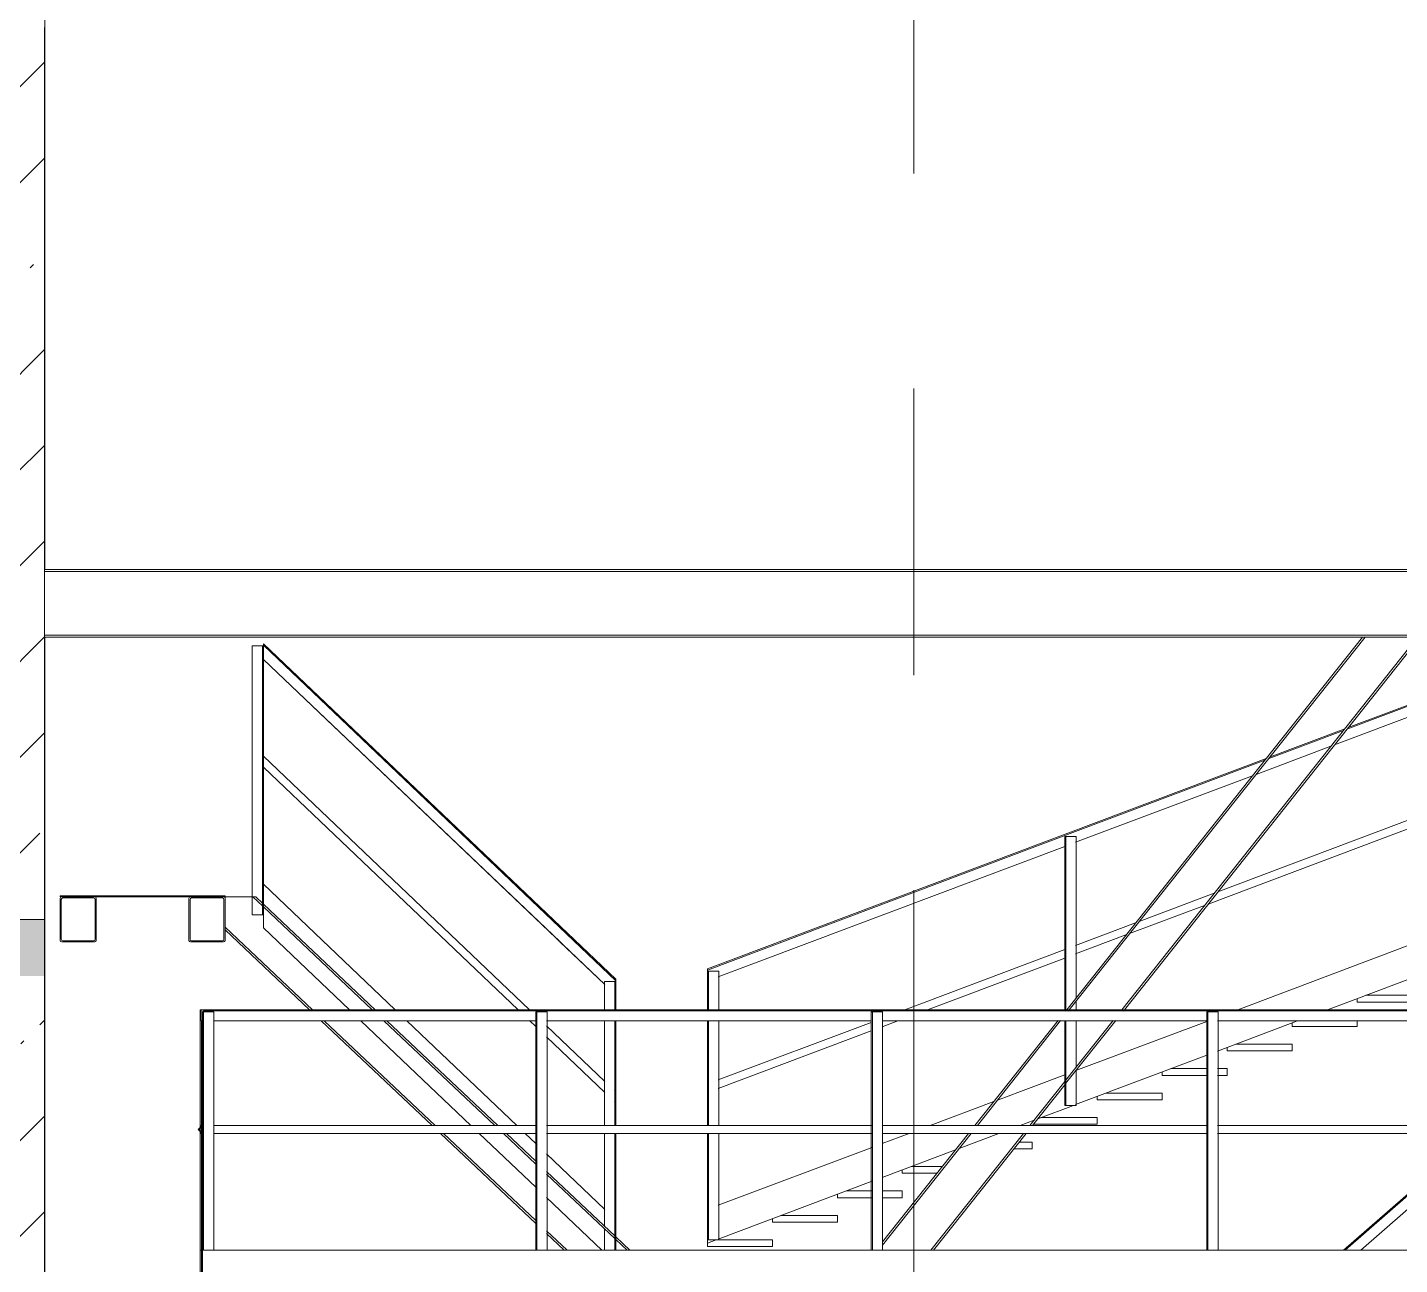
# Model space of a CAD drawing. Header units: millimetres. Extents: x 51154 to 151340, y -24069 to 30962.
# Drawn here: x 82007 to 88082, y 19372 to 24850 of the extents above; entities that cross this region are included whole.
import ezdxf

# ---------------------------------------------------------------- set-up
doc = ezdxf.new("R2010")
doc.units = ezdxf.units.MM
doc.linetypes.add('Осевые', pattern=[6350, 1270, -952.5, 3175, -952.5])
for name, color, linetype, lineweight in [('Балясины', 7, 'Continuous', 9), ('Двери', 7, 'Continuous', 9), ('Каркас несущий', 7, 'Continuous', 9), ('Каркас_Импост', 7, 'Continuous', 9), ('Ограждение', 7, 'Continuous', 9), ('Панель', 7, 'Continuous', 9), ('Перекрытия', 7, 'Continuous', 9), ('Поручни', 7, 'Continuous', 9), ('Проступи_подступенки', 7, 'Continuous', 9), ('Стены', 7, 'Continuous', 9), ('Структура _1_', 7, 'Continuous', 18), ('Штриховка разреза-2', 7, 'Continuous', 9)]:
    doc.layers.add(name, color=color, linetype=linetype, lineweight=lineweight)
doc.layers.add('Оси-3', color=7, linetype='Осевые', lineweight=9, true_color=0xaaaaaa)
pattern_1 = [(45, (99498.54, 6475), (-424.264, 424.264), [600, -100, 20, -100]), (45, (99498.54, 6899), (-424.264, 424.264), [])]

# ---------------------------------------------------------------- blocks, each defined once
blk = doc.blocks.new('Двутавры горячекатанные с паралельными гранями полок СТО АСЧМ 20-93 _Б_ - 30Б2-494750-Разрез 1-1')
at = {"layer": 'Каркас несущий'}
for p, q in [((82081.6, 22441), (82081.6, 22450)), ((88281.6, 22450), (82081.6, 22450)), ((88186.6, 22441), (82081.6, 22441)), ((88186.6, 22441), (82081.6, 22441)), ((82081.6, 22437.2), (82081.6, 22428)), ((82081.6, 22428), (82081.6, 22437.2)), ((82081.6, 22172), (82081.6, 22428)), ((82081.6, 22172), (82081.6, 22162.8)), ((82081.6, 22162.8), (82081.6, 22172)), ((82081.6, 22150), (82081.6, 22159)), ((88186.6, 22159), (82081.6, 22159)), ((88186.6, 22159), (82081.6, 22159)), ((88281.6, 22150), (82081.6, 22150))]:
    blk.add_line(p, q, dxfattribs=at)
blk = doc.blocks.new('Ограждение - 50х5-V15-Разрез 1-1')
at = {"layer": 'Балясины'}
for p, q in [((100551.7, 11690.2), (100548.5, 11690.2)), ((100548.5, 11690.2), (100548.5, 10635)), ((100553.5, 11690.2), (100551.7, 11690.2)), ((100553.5, 11690.2), (100553.5, 10635)), ((100559, 11690.2), (100553.5, 11690.2)), ((100596.7, 11690.2), (100559, 11690.2)), ((100598.5, 11690.2), (100596.7, 11690.2)), ((100598.5, 11690.2), (100598.5, 10635)), ((100598.5, 11690.2), (100598.5, 10635)), ((100548.5, 10635), (100551.7, 10635)), ((100551.7, 10635), (100553.5, 10635)), ((100553.5, 10635), (100559, 10635)), ((100559, 10635), (100596.7, 10635)), ((100596.7, 10635), (100598.5, 10635))]:
    blk.add_line(p, q, dxfattribs=at)
blk = doc.blocks.new('Ограждение - 50х5-V41-Разрез 1-1')
at = {"layer": 'Балясины'}
for p, q in [((82774.8, 20490.2), (82771.6, 20490.2)), ((82771.6, 20490.2), (82771.6, 19978.9)), ((82776.1, 20490.2), (82774.8, 20490.2)), ((82819.8, 20490.2), (82782.1, 20490.2)), ((82776.6, 20450.3), (82776.6, 19983.9)), ((82771.6, 19974.2), (82771.6, 19964.9)), ((82771.6, 19960.7), (82771.6, 19435)), ((82776.6, 19979.7), (82776.6, 19959.9)), ((82776.6, 19955.7), (82776.6, 19435)), ((82771.6, 19435), (82774.8, 19435)), ((82774.8, 19435), (82776.6, 19435)), ((82776.6, 19435), (82777.4, 19435)), ((82782.1, 19435), (82819.8, 19435))]:
    blk.add_line(p, q, dxfattribs=at)
blk = doc.blocks.new('Ограждение - Ограждение-602312-Разрез 1-1')
at = {"layer": 'Поручни'}
for p, q in [((82771.6, 20496.9), (82771.6, 20500.1)), ((82771.6, 20500.1), (96321.6, 20500.1)), ((82771.6, 20495.1), (82771.6, 20496.9)), ((82771.6, 20495.1), (82776.1, 20495.1)), ((82771.6, 20489.6), (82771.6, 20495.1)), ((82771.6, 20451.9), (82771.6, 20489.6)), ((82786.6, 20495.1), (96321.6, 20495.1)), ((82829.8, 20450.1), (84257.1, 20450.1)), ((82829.8, 20450.1), (84257.1, 20450.1)), ((84305.3, 20450.1), (85742.6, 20450.1)), ((84305.3, 20450.1), (85742.6, 20450.1)), ((85790.8, 20450.1), (87228.1, 20450.1)), ((85790.8, 20450.1), (87228.1, 20450.1)), ((87276.3, 20450.1), (88713.6, 20450.1)), ((87276.3, 20450.1), (88713.6, 20450.1)), ((82774.8, 19987.5), (82778.2, 19987.5)), ((82829.8, 19987.5), (84257.1, 19987.5)), ((84260.3, 19987.5), (84263.7, 19987.5)), ((84305.3, 19987.5), (85742.6, 19987.5)), ((85745.8, 19987.5), (85749.2, 19987.5)), ((85790.8, 19987.5), (87228.1, 19987.5)), ((87231.3, 19987.5), (87234.7, 19987.5)), ((87276.3, 19987.5), (88713.6, 19987.5)), ((82771.6, 19978.9), (82771.6, 19984.5)), ((82771.6, 19964.9), (82771.6, 19967.3)), ((82771.6, 19955.1), (82771.6, 19960.7)), ((82774.8, 19952.1), (82778.2, 19952.1)), ((82829.8, 19952.1), (84257.1, 19952.1)), ((84260.3, 19952.1), (84263.7, 19952.1)), ((84305.3, 19952.1), (85742.6, 19952.1)), ((85745.8, 19952.1), (85749.2, 19952.1)), ((85790.8, 19952.1), (87228.1, 19952.1)), ((87231.3, 19952.1), (87234.7, 19952.1)), ((87276.3, 19952.1), (88713.6, 19952.1)), ((82771.6, 19305), (82771.6, 19435)), ((82771.6, 19435), (96321.9, 19435))]:
    blk.add_line(p, q, dxfattribs=at)
for name, p in [('Ограждение - 50х5-V41-Разрез 1-1', (0, 0)), ('Ограждение - 50х5-V15-Разрез 1-1', (-16291.4, 8800)), ('Ограждение - 50х5-V15-Разрез 1-1', (-14805.9, 8800)), ('Ограждение - 50х5-V15-Разрез 1-1', (-13320.4, 8800))]:
    blk.add_blockref(name, p)
blk = doc.blocks.new('Ограждение - 50х5-V42-Разрез 1-1')
at = {"layer": 'Балясины'}
for p, q in [((82781.6, 20490.2), (82784.8, 20490.2)), ((82781.6, 20490.2), (82781.6, 19435)), ((82786.6, 19435), (82786.6, 20490.2)), ((82831.6, 19984.5), (82831.6, 20490.2)), ((82831.6, 20451.9), (82831.6, 19987.5)), ((82831.6, 19955.4), (82831.6, 19984.2)), ((82831.6, 19979.2), (82831.6, 19960.4)), ((82831.6, 19435), (82831.6, 19955.1)), ((82831.6, 19949.8), (82831.6, 19435)), ((82784.8, 19435), (82781.6, 19435)), ((82829.8, 19435), (82792.1, 19435))]:
    blk.add_line(p, q, dxfattribs=at)
blk = doc.blocks.new('Ограждение - 50х5-V28-Разрез 1-1')
at = {"layer": 'Балясины'}
for p, q in [((82781.6, 14490.2), (82784.8, 14490.2)), ((82781.6, 14490.2), (82781.6, 13435)), ((82786.6, 13435), (82786.6, 14490.2)), ((82792.1, 14490.2), (82829.8, 14490.2)), ((82831.6, 13435), (82831.6, 14490.2)), ((82831.6, 14490.2), (82831.6, 13435)), ((82784.8, 13435), (82781.6, 13435)), ((82829.8, 13435), (82792.1, 13435))]:
    blk.add_line(p, q, dxfattribs=at)
blk = doc.blocks.new('Ограждение - 50х5-V16-Разрез 1-1')
at = {"layer": 'Балясины'}
for p, q in [((102031.6, 10635), (102031.6, 11690.2)), ((102033.4, 11690.2), (102031.6, 11690.2)), ((102031.6, 11690.2), (102031.6, 10635)), ((102071.1, 11690.2), (102033.4, 11690.2)), ((102076.6, 11690.2), (102071.1, 11690.2)), ((102076.6, 10635), (102076.6, 11690.2)), ((102078.4, 11690.2), (102076.6, 11690.2)), ((102081.6, 11690.2), (102078.4, 11690.2)), ((102081.6, 11690.2), (102081.6, 10635)), ((102031.6, 10635), (102033.4, 10635)), ((102033.4, 10635), (102071.1, 10635)), ((102071.1, 10635), (102076.6, 10635)), ((102076.6, 10635), (102078.4, 10635)), ((102078.4, 10635), (102081.6, 10635))]:
    blk.add_line(p, q, dxfattribs=at)
blk = doc.blocks.new('Ограждение - Ограждение-602424-Разрез 1-1')
at = {"layer": 'Поручни'}
for p, q in [((82826.1, 20500.1), (82776.1, 20500.1)), ((82776.1, 20500.1), (82776.1, 20450.1)), ((82781.1, 20451.9), (82781.1, 20489.6)), ((82786.6, 20495.1), (82824.3, 20495.1)), ((82826.1, 20496.9), (82826.1, 20500.1)), ((82776.1, 20450.1), (82779.3, 20450.1)), ((82780.2, 19987.5), (82762.5, 19969.8)), ((82781.4, 19986.2), (82780.2, 19987.5)), ((82762.5, 19969.8), (82780.2, 19952.1)), ((82769.2, 19972.3), (82781.4, 19984.5)), ((82781.4, 19955.1), (82769.2, 19967.3)), ((82780.2, 19952.1), (82781.4, 19953.4)), ((82781.6, 19435), (82777.6, 19435)), ((82777.6, 19435), (82777.6, 19295)), ((82781.6, 19295), (82781.6, 19435))]:
    blk.add_line(p, q, dxfattribs=at)
for centre, radius, start, end in [((82786.6, 20489.6), 5.5, 90, 180), ((82824.3, 20496.9), 1.8, 270, 0), ((82779.3, 20451.9), 1.8, 270, 0), ((82771.7, 19969.8), 3.5, 135, 225), ((82780.6, 19985.4), 1.2, 315, 45), ((82780.6, 19954.2), 1.2, 315, 45)]:
    blk.add_arc(centre, radius, start, end, dxfattribs=at)
for name, p in [('Ограждение - 50х5-V42-Разрез 1-1', (0, 0)), ('Ограждение - 50х5-V28-Разрез 1-1', (0, 6000)), ('Ограждение - 50х5-V28-Разрез 1-1', (0, 6000)), ('Ограждение - 50х5-V28-Разрез 1-1', (0, 6000)), ('Ограждение - 50х5-V28-Разрез 1-1', (0, 6000)), ('Ограждение - 50х5-V28-Разрез 1-1', (0, 6000)), ('Ограждение - 50х5-V28-Разрез 1-1', (0, 6000)), ('Ограждение - 50х5-V28-Разрез 1-1', (0, 6000))]:
    blk.add_blockref(name, p)
at = {"extrusion": (0, 0, -1), "zscale": -1}
blk.add_blockref('Ограждение - 50х5-V16-Разрез 1-1', (-184863.2, 8800), dxfattribs=at)
blk = doc.blocks.new('Ограждение - 50х5-6021134-Разрез 1-1')
at = {"layer": 'Балясины'}
for p, q in [((87509.9, 19140), (87509.9, 17951)), ((87514.9, 19140), (87514.9, 17951)), ((87559.9, 19140), (87559.9, 17992.9)), ((87559.9, 19140), (87559.9, 17992.9)), ((87559.9, 17982.2), (87559.9, 17951)), ((87559.9, 17982.2), (87559.9, 17951)), ((87509.9, 17951), (87513.1, 17951)), ((87513.1, 17951), (87514.9, 17951)), ((87524.4, 17951), (87558.1, 17951)), ((87558.1, 17951), (87559.9, 17951))]:
    blk.add_line(p, q, dxfattribs=at)
blk = doc.blocks.new('Ограждение - 50х5-V63-Разрез 1-1')
at = {"layer": 'Балясины'}
for p, q in [((89103.1, 20534.2), (89099.9, 20534.2)), ((89099.9, 20534.2), (89099.9, 20500.1)), ((89104.9, 20534.2), (89103.1, 20534.2)), ((89104.9, 20534.2), (89104.9, 20500.1)), ((89110.4, 20534.2), (89104.9, 20534.2)), ((89148.1, 20534.2), (89110.4, 20534.2)), ((89149.9, 20534.2), (89148.1, 20534.2)), ((89149.9, 20534.2), (89149.9, 20500.1)), ((89149.9, 20534.2), (89149.9, 20500.1)), ((89099.9, 20496.9), (89099.9, 20494.1)), ((89104.9, 20496.9), (89104.9, 20494.1)), ((89149.9, 20496.9), (89149.9, 20494.1)), ((89149.9, 20496.9), (89149.9, 20494.1)), ((89099.9, 20451.9), (89099.9, 19987.5)), ((89104.9, 20451.9), (89104.9, 19987.5)), ((89149.9, 20451.9), (89149.9, 19987.5)), ((89149.9, 20451.9), (89149.9, 19987.5)), ((89099.9, 19952.1), (89099.9, 19435)), ((89104.9, 19952.1), (89104.9, 19435)), ((89149.9, 19952.1), (89149.9, 19435)), ((89149.9, 19952.1), (89149.9, 19435))]:
    blk.add_line(p, q, dxfattribs=at)
blk = doc.blocks.new('Ограждение - 50х5-V64-Разрез 1-1')
at = {"layer": 'Балясины'}
for p, q in [((85923.1, 17748.5), (85919.9, 17748.5)), ((85919.9, 17748.5), (85919.9, 17500.1)), ((85924.9, 17748.5), (85923.1, 17748.5)), ((85924.9, 17748.5), (85924.9, 17500.1)), ((85930.4, 17748.5), (85924.9, 17748.5)), ((85968.1, 17748.5), (85930.4, 17748.5)), ((85969.9, 17748.5), (85968.1, 17748.5)), ((85969.9, 17748.5), (85969.9, 17500.1)), ((85969.9, 17748.5), (85969.9, 17500.1)), ((85919.9, 17496.9), (85919.9, 17494.2)), ((85924.9, 17496.9), (85924.9, 17494.2)), ((85969.9, 17496.9), (85969.9, 17494.2)), ((85969.9, 17496.9), (85969.9, 17494.2)), ((85919.9, 17451.9), (85919.9, 16987.5)), ((85924.9, 17451.9), (85924.9, 16987.5)), ((85969.9, 17451.9), (85969.9, 16987.5)), ((85969.9, 17451.9), (85969.9, 16987.5)), ((85919.9, 16952.1), (85919.9, 16558.2)), ((85924.9, 16952.1), (85924.9, 16558.2)), ((85969.9, 16952.1), (85969.9, 16598.2)), ((85969.9, 16952.1), (85969.9, 16598.2)), ((85969.9, 16586.8), (85969.9, 16558.2)), ((85969.9, 16586.8), (85969.9, 16558.2)), ((85919.9, 16558.2), (85923.1, 16558.2)), ((85923.1, 16558.2), (85924.9, 16558.2)), ((85937.2, 16558.2), (85968.1, 16558.2)), ((85968.1, 16558.2), (85969.9, 16558.2))]:
    blk.add_line(p, q, dxfattribs=at)
blk = doc.blocks.new('Ограждение - Ограждение-617736-Разрез 1-1')
at = {"layer": 'Поручни'}
for p, q in [((89099.9, 20544), (89049.7, 20500.1)), ((89057.3, 20500.1), (89099.9, 20537.4)), ((89099.9, 20544), (89099.9, 20539.8)), ((89046.1, 20496.9), (89042.9, 20494.1)), ((89050.5, 20494.1), (89053.7, 20496.9)), ((89099.9, 20530.1), (89099.9, 20500.1)), ((89099.9, 20496.9), (89099.9, 20494.1)), ((88761.8, 20181.4), (89070.6, 20451.9)), ((88761.8, 20241.3), (89002.3, 20451.9)), ((88994.7, 20451.9), (88761.8, 20247.9)), ((89070.6, 20451.9), (88761.8, 20181.4)), ((88713.6, 20205.7), (88464.5, 19987.5)), ((88472.1, 19987.5), (88713.6, 20199)), ((88719.6, 20210.9), (88716.8, 20208.5)), ((88716.8, 20201.8), (88719.6, 20204.3)), ((88540.4, 19987.5), (88713.6, 20139.2)), ((88713.6, 20139.2), (88540.4, 19987.5)), ((88716.8, 20142), (88719.6, 20144.5)), ((88719.6, 20144.5), (88716.8, 20142)), ((89099.9, 20043.7), (89035.7, 19987.5)), ((89099.9, 19996.7), (89089.3, 19987.5)), ((89099.9, 20039.8), (89099.9, 20023.5)), ((89099.9, 20016.9), (89099.9, 20000.7)), ((88424.2, 19952.1), (87833.9, 19435)), ((87841.4, 19435), (88431.8, 19952.1)), ((87909.7, 19435), (88500.1, 19952.1)), ((88500.1, 19952.1), (87909.7, 19435)), ((89049, 19952.1), (88761.8, 19700.6)), ((88995.3, 19952.1), (88761.8, 19747.6)), ((88713.6, 19705.3), (88405, 19435)), ((88719.4, 19710.4), (88716.8, 19708.1)), ((88713.6, 19658.3), (88458.7, 19435)), ((88719.4, 19663.4), (88716.8, 19661.1)), ((89099.9, 19478.9), (89049.8, 19435)), ((89099.9, 19478.9), (89099.9, 19435)), ((89096.6, 19289.9), (89091.6, 19285.5)), ((85919.9, 17751.7), (87504.7, 19140)), ((87497.1, 19140), (85919.9, 17758.3)), ((88925.6, 19140.1), (87053.5, 17500.1)), ((88713.3, 19140.2), (87558.1, 18128.2)), ((87558.1, 19126.9), (87573, 19140)), ((87573, 19140), (87558.1, 19126.9)), ((88121.9, 19140), (87558.1, 18646.1)), ((88068.3, 19140), (87558.1, 18693.1)), ((85968.1, 17734.1), (87509.9, 19084.7)), ((87509.9, 19084.7), (85968.1, 17734.1)), ((87509.9, 18650.8), (86196.3, 17500.1)), ((87516, 18656.2), (87513.1, 18653.7)), ((87509.9, 18603.8), (86249.9, 17500.1)), ((87516, 18609.2), (87513.1, 18606.6)), ((87509.9, 18086), (86841.1, 17500.1)), ((85919.9, 17754.1), (85919.9, 17758.3)), ((85919.9, 17694.3), (85919.9, 17744.4)), ((86192.6, 17496.9), (86190.3, 17494.8)), ((86246.3, 17496.9), (86243.9, 17494.8)), ((86837.4, 17496.9), (86835, 17494.8)), ((87049.9, 17496.9), (87047.5, 17494.8)), ((86194.9, 17451.9), (85968.1, 17253.2)), ((86141.3, 17451.9), (85968.1, 17300.2)), ((86786, 17451.9), (86255.8, 16987.5)), ((86998.5, 17451.9), (86468.3, 16987.5)), ((85919.9, 17237.8), (85919.9, 17254)), ((85926, 17263.3), (85923.1, 17260.8)), ((85919.9, 17214.9), (85919.9, 17231.2)), ((85926, 17216.4), (85923.1, 17213.8)), ((86427.9, 16952.1), (85919.9, 16507)), ((86215.5, 16952.1), (85968.1, 16735.4)), ((85919.9, 16554.3), (85919.9, 16693.2)), ((85919.9, 16507), (85919.9, 16542.9))]:
    blk.add_line(p, q, dxfattribs=at)
at = {"layer": 'Поручни', "flags": 128}
for points in [[(89099.9, 20539.8), (89099.9, 20539.2), (89099.9, 20538.6), (89099.9, 20538.1), (89099.9, 20537.7), (89099.9, 20537.5), (89099.9, 20537.4)], [(89099.9, 20537.4), (89099.9, 20537.2), (89099.9, 20536.4), (89099.9, 20535.3), (89099.9, 20533.7)], [(85919.9, 17751.7), (85919.9, 17751.8), (85919.9, 17752), (85919.9, 17752.4), (85919.9, 17752.9), (85919.9, 17753.5), (85919.9, 17754.1)], [(85919.9, 17748), (85919.9, 17749.5), (85919.9, 17750.7), (85919.9, 17751.4), (85919.9, 17751.7)]]:
    blk.add_lwpolyline(points, dxfattribs=at)
for name in ['Ограждение - 50х5-V63-Разрез 1-1', 'Ограждение - 50х5-6021134-Разрез 1-1', 'Ограждение - 50х5-V64-Разрез 1-1']:
    blk.add_blockref(name, (0, 0))
blk = doc.blocks.new('Ограждение - 50х5-6021137-Разрез 1-1')
at = {"layer": 'Балясины'}
for p, q in [((86602.4, 21266.9), (86599.2, 21266.9)), ((86599.2, 21266.9), (86599.2, 20500.1)), ((86604.2, 21266.9), (86602.4, 21266.9)), ((86604.2, 21266.9), (86604.2, 20500.1)), ((86609.7, 21266.9), (86604.2, 21266.9)), ((86647.4, 21266.9), (86609.7, 21266.9)), ((86649.2, 21266.9), (86647.4, 21266.9)), ((86649.2, 21266.9), (86649.2, 20552.3)), ((86649.2, 21266.9), (86649.2, 20552.3)), ((86649.2, 20538.2), (86649.2, 20500.1)), ((86649.2, 20538.2), (86649.2, 20500.1)), ((86599.2, 20496.9), (86599.2, 20494.2)), ((86604.2, 20496.9), (86604.2, 20494.2)), ((86649.2, 20496.9), (86649.2, 20494.2)), ((86649.2, 20496.9), (86649.2, 20494.2)), ((86599.2, 20451.9), (86599.2, 20076.6)), ((86604.2, 20451.9), (86604.2, 20076.6)), ((86649.2, 20451.9), (86649.2, 20244.8)), ((86649.2, 20451.9), (86649.2, 20244.8)), ((86649.2, 20230.6), (86649.2, 20076.6)), ((86649.2, 20230.6), (86649.2, 20076.6)), ((86599.2, 20076.6), (86602.4, 20076.6)), ((86602.4, 20076.6), (86604.2, 20076.6)), ((86604.2, 20076.6), (86609.7, 20076.6)), ((86609.7, 20076.6), (86647.4, 20076.6)), ((86647.4, 20076.6), (86649.2, 20076.6))]:
    blk.add_line(p, q, dxfattribs=at)
blk = doc.blocks.new('Ограждение - 50х5-V65-Разрез 1-1')
at = {"layer": 'Балясины'}
for p, q in [((88184.6, 21862.8), (88181.4, 21862.8)), ((88181.4, 21862.8), (88181.4, 20672.5)), ((88186.4, 21862.8), (88184.6, 21862.8)), ((88186.4, 21862.8), (88186.4, 20672.5)), ((88191.9, 21862.8), (88186.4, 21862.8)), ((88229.6, 21862.8), (88191.9, 21862.8)), ((88231.4, 21862.8), (88229.6, 21862.8)), ((88231.4, 21862.8), (88231.4, 20672.5)), ((88231.4, 21862.8), (88231.4, 20672.5)), ((88181.4, 20672.5), (88184.6, 20672.5)), ((88184.6, 20672.5), (88186.4, 20672.5)), ((88186.4, 20672.5), (88191.9, 20672.5)), ((88191.9, 20672.5), (88229.6, 20672.5)), ((88229.6, 20672.5), (88231.4, 20672.5))]:
    blk.add_line(p, q, dxfattribs=at)
blk = doc.blocks.new('Ограждение - 50х5-V66-Разрез 1-1')
at = {"layer": 'Балясины'}
for p, q in [((85020.2, 20671.1), (85017, 20671.1)), ((85017, 20671.1), (85017, 20500.1)), ((85022, 20671.1), (85020.2, 20671.1)), ((85022, 20671.1), (85022, 20500.1)), ((85027.5, 20671.1), (85022, 20671.1)), ((85065.2, 20671.1), (85027.5, 20671.1)), ((85067, 20671.1), (85065.2, 20671.1)), ((85067, 20671.1), (85067, 20500.1)), ((85067, 20671.1), (85067, 20500.1)), ((85017, 20451.9), (85017, 19987.5)), ((85022, 20451.9), (85022, 19987.5)), ((85067, 20451.9), (85067, 19987.5)), ((85067, 20451.9), (85067, 19987.5)), ((85017, 19952.1), (85017, 19480.8)), ((85022, 19952.1), (85022, 19480.8)), ((85067, 19952.1), (85067, 19480.8)), ((85067, 19952.1), (85067, 19480.8)), ((85017, 19480.8), (85020.2, 19480.8)), ((85020.2, 19480.8), (85022, 19480.8)), ((85022, 19480.8), (85027.5, 19480.8)), ((85027.5, 19480.8), (85065.2, 19480.8)), ((85065.2, 19480.8), (85067, 19480.8))]:
    blk.add_line(p, q, dxfattribs=at)
blk = doc.blocks.new('Ограждение - Ограждение-617778-Разрез 1-1')
at = {"layer": 'Поручни'}
for p, q in [((88181.4, 21872.6), (87854.7, 21749.6)), ((88181.4, 21872.6), (88181.4, 21869.2)), ((87794.3, 21673.4), (88181.4, 21819.2)), ((88181.4, 21819.2), (87794.3, 21673.4)), ((87848.7, 21742), (88181.4, 21867.2)), ((88181.4, 21861.4), (88181.4, 21821.1)), ((87500.1, 21610.7), (87833, 21736.1)), ((87839.1, 21743.7), (87506.1, 21618.3)), ((87446.3, 21542.3), (87778, 21667.3)), ((87778, 21667.3), (87446.3, 21542.3)), ((87490.6, 21612.4), (85017, 20680.9)), ((85017, 20675.6), (87484.5, 21604.8)), ((86647.4, 21241.5), (87430.1, 21536.2)), ((87430.1, 21536.2), (86647.4, 21241.5)), ((88181.4, 21324.7), (87234.6, 20968.2)), ((88181.4, 21362.5), (87277.3, 21022)), ((88181.4, 21359.3), (88181.4, 21346.3)), ((88181.4, 21341), (88181.4, 21327.9)), ((85065.2, 20645.6), (86599.2, 21223.3)), ((86599.2, 21223.3), (85065.2, 20645.6)), ((87218.6, 20962.2), (86886.3, 20837)), ((87261.4, 21016), (86929, 20890.9)), ((86913.1, 20884.9), (86647.4, 20784.8)), ((86870.4, 20831), (86647.4, 20747)), ((88181.4, 20807.5), (87365.3, 20500.1)), ((88181.4, 20807.5), (88181.4, 20657.9)), ((86599.2, 20766.7), (85891.5, 20500.1)), ((86599.2, 20728.9), (85991.8, 20500.1)), ((86605.3, 20769), (86602.4, 20767.9)), ((86605.3, 20731.2), (86602.4, 20730.1)), ((85017, 20677.5), (85017, 20680.9)), ((85017, 20629.4), (85017, 20669.7)), ((88181.4, 20657.9), (87762.5, 20500.1)), ((85742.6, 20444.1), (85065.2, 20189)), ((85859.6, 20450.4), (85790.8, 20424.5)), ((87228.1, 20448.5), (86649, 20230.4)), ((87630.4, 20450.4), (87276.3, 20317)), ((85742.6, 20406.3), (85065.2, 20151.2)), ((87228.1, 20298.9), (86647.4, 20080.2)), ((87234, 20301.1), (87231.3, 20300.1)), ((85023.1, 20173.1), (85020.2, 20172)), ((86599.2, 20211.6), (86301, 20099.3)), ((85017, 20154.6), (85017, 20167.7)), ((85017, 20136.2), (85017, 20149.3)), ((85023.2, 20135.4), (85020.2, 20134.3)), ((86284.8, 20093.2), (86004, 19987.5)), ((86638, 20076.6), (86479.7, 20017)), ((86463.5, 20010.9), (86401.3, 19987.5)), ((85910.1, 19952.1), (85790.8, 19907.2)), ((86307.4, 19952.1), (86131.7, 19886)), ((85742.6, 19889), (85065.2, 19633.9)), ((85748.4, 19891.2), (85745.8, 19890.2)), ((86115.5, 19879.9), (85790.8, 19757.6)), ((85742.6, 19739.4), (85065.2, 19484.3)), ((85748.4, 19741.6), (85745.8, 19740.6)), ((85017, 19466.2), (85017, 19615.8)), ((85055.8, 19480.8), (85017, 19466.2))]:
    blk.add_line(p, q, dxfattribs=at)
at = {"layer": 'Поручни', "flags": 128}
for points in [[(88181.4, 21869.2), (88181.4, 21868.7), (88181.4, 21868.2), (88181.4, 21867.8), (88181.4, 21867.5), (88181.4, 21867.3), (88181.4, 21867.2)], [(88181.4, 21867.2), (88181.4, 21867), (88181.4, 21866.5), (88181.4, 21865.5), (88181.4, 21864.3), (88181.4, 21862.9)], [(85017, 20675.6), (85017, 20675.6), (85017, 20675.8), (85017, 20676.1), (85017, 20676.5), (85017, 20677), (85017, 20677.5)], [(85017, 20671.2), (85017, 20672.6), (85017, 20673.9), (85017, 20674.8), (85017, 20675.4), (85017, 20675.6)]]:
    blk.add_lwpolyline(points, dxfattribs=at)
for name in ['Ограждение - 50х5-V65-Разрез 1-1', 'Ограждение - 50х5-6021137-Разрез 1-1', 'Ограждение - 50х5-V66-Разрез 1-1']:
    blk.add_blockref(name, (0, 0))
blk = doc.blocks.new('Ограждение - 50х5-V67-Разрез 1-1')
at = {"layer": 'Балясины'}
for p, q in [((83001.6, 22110.9), (83001.6, 20920.6)), ((83001.6, 22110.9), (83003.4, 22110.9)), ((83001.6, 22110.9), (83001.6, 20920.6)), ((83003.4, 22110.9), (83041.1, 22110.9)), ((83041.1, 22110.9), (83046.6, 22110.9)), ((83046.6, 22110.9), (83046.6, 20920.6)), ((83046.6, 22110.9), (83048.4, 22110.9)), ((83048.4, 22110.9), (83051.6, 22110.9)), ((83051.6, 22110.9), (83051.6, 20920.6)), ((83003.4, 20920.6), (83001.6, 20920.6)), ((83041.1, 20920.6), (83003.4, 20920.6)), ((83046.6, 20920.6), (83041.1, 20920.6)), ((83048.4, 20920.6), (83046.6, 20920.6)), ((83051.6, 20920.6), (83048.4, 20920.6))]:
    blk.add_line(p, q, dxfattribs=at)
blk = doc.blocks.new('Ограждение - 50х5-V68-Разрез 1-1')
at = {"layer": 'Балясины'}
for p, q in [((84561.6, 20625.2), (84561.6, 20500.1)), ((84561.6, 20625.2), (84563.4, 20625.2)), ((84561.6, 20625.2), (84561.6, 20500.1)), ((84563.4, 20625.2), (84601.1, 20625.2)), ((84601.1, 20625.2), (84606.6, 20625.2)), ((84606.6, 20625.2), (84606.6, 20500.1)), ((84606.6, 20625.2), (84608.4, 20625.2)), ((84608.4, 20625.2), (84611.6, 20625.2)), ((84611.6, 20625.2), (84611.6, 20500.1)), ((84561.6, 20451.9), (84561.6, 19987.5)), ((84561.6, 20451.9), (84561.6, 19987.5)), ((84606.6, 20451.9), (84606.6, 19987.5)), ((84611.6, 20451.9), (84611.6, 19987.5)), ((84561.6, 19952.1), (84561.6, 19541.5)), ((84561.6, 19952.1), (84561.6, 19541.5)), ((84606.6, 19952.1), (84606.6, 19435)), ((84611.6, 19952.1), (84611.6, 19435)), ((84561.6, 19529.2), (84561.6, 19435)), ((84561.6, 19529.2), (84561.6, 19435))]:
    blk.add_line(p, q, dxfattribs=at)
blk = doc.blocks.new('Ограждение - Ограждение-618876-Разрез 1-1')
at = {"layer": 'Поручни'}
for p, q in [((83051.6, 22116.3), (83051.6, 22120.7)), ((84611.6, 20635), (83051.6, 22120.7)), ((83051.6, 22113.8), (84611.6, 20628.1)), ((83051.6, 22054.2), (83051.6, 22106.2)), ((83051.6, 22051.7), (84563.4, 20611.9)), ((84364.4, 20801.5), (83051.6, 22051.7)), ((84229.9, 20500.1), (83051.6, 21622.3)), ((83051.6, 21601.3), (83051.6, 21618.2)), ((83051.6, 21577.6), (83051.6, 21594.5)), ((84178.7, 20500.1), (83051.6, 21573.5)), ((83051.6, 20967.6), (83051.6, 21055.6)), ((83634.8, 20500.1), (83051.6, 21055.6)), ((83051.6, 20862.2), (83051.6, 20955.9)), ((83431.8, 20500.1), (83051.6, 20862.2)), ((84563.4, 20611.9), (84364.5, 20801.3)), ((84611.6, 20635), (84611.6, 20630.6)), ((84611.6, 20620.5), (84611.6, 20568.5)), ((83970.1, 19987.5), (83482.9, 20451.5)), ((84173.1, 19987.5), (83685.9, 20451.5)), ((84257.1, 20425.4), (84229.3, 20451.9)), ((84563.4, 20182.5), (84305.3, 20428.3)), ((84563.4, 20133.7), (84305.3, 20379.5)), ((84608.4, 20139.7), (84605.5, 20142.4)), ((84611.6, 20132.5), (84611.6, 20115.6)), ((84611.6, 20108.8), (84611.6, 20091.9)), ((84608.4, 20090.8), (84605.5, 20093.6)), ((84257.1, 19714.1), (84007.2, 19952.1)), ((84257.1, 19907.5), (84210.2, 19952.1)), ((84262.9, 19902), (84260.3, 19904.4)), ((84563.4, 19615.8), (84305.3, 19861.6)), ((84262.9, 19708.7), (84260.3, 19711.1)), ((84550.2, 19435), (84305.3, 19668.2)), ((84611.6, 19569.9), (84611.6, 19494.3)), ((84611.6, 19482), (84611.6, 19435))]:
    blk.add_line(p, q, dxfattribs=at)
at = {"layer": 'Поручни', "flags": 128}
for points in [[(83051.6, 22113.8), (83051.6, 22113.9), (83051.6, 22114.2), (83051.6, 22114.6), (83051.6, 22115.1), (83051.6, 22115.7), (83051.6, 22116.3)], [(83051.6, 22111.6), (83051.6, 22112.8), (83051.6, 22113.6), (83051.6, 22113.8)], [(84611.6, 20630.6), (84611.6, 20630), (84611.6, 20629.4), (84611.6, 20628.9), (84611.6, 20628.5), (84611.6, 20628.2), (84611.6, 20628.1)], [(84611.6, 20628.1), (84611.6, 20627.9), (84611.6, 20627.1), (84611.6, 20625.9)]]:
    blk.add_lwpolyline(points, dxfattribs=at)
for name in ['Ограждение - 50х5-V67-Разрез 1-1', 'Ограждение - 50х5-V68-Разрез 1-1']:
    blk.add_blockref(name, (0, 0))
blk = doc.blocks.new('Швеллеры стальные гнутые равнополочные  ГОСТ 8278-83_Гн_ - Гн200x80x5-587987-Разрез 1-1')
at = {"layer": 'Каркас несущий'}
for p, q in [((103951.6, 8993), (103951.6, 8807)), ((104031.6, 9000), (103958.6, 9000)), ((103963.6, 8995), (104031.6, 8995)), ((104031.6, 8995), (104031.6, 9000)), ((103956.6, 8812), (103956.6, 8988)), ((103958.6, 8800), (104031.6, 8800)), ((104031.6, 8805), (103963.6, 8805)), ((104031.6, 8800), (104031.6, 8805))]:
    blk.add_line(p, q, dxfattribs=at)
for centre, start, end in [((103958.6, 8993), 90, 180), ((103963.6, 8988), 90, 180), ((103963.6, 8812), 180, 270), ((103958.6, 8807), 180, 270)]:
    blk.add_arc(centre, 7, start, end, dxfattribs=at)
blk = doc.blocks.new('Швеллеры стальные гнутые равнополочные  ГОСТ 8278-83_Гн_ - Гн200x80x5-587953-Разрез 1-1')
at = {"layer": 'Каркас несущий'}
for p, q in [((104031.6, 9000), (104031.6, 8995)), ((104104.6, 9000), (104031.6, 9000)), ((104031.6, 8995), (104099.6, 8995)), ((104111.6, 8807), (104111.6, 8993)), ((104106.6, 8988), (104106.6, 8812)), ((104099.6, 8805), (104031.6, 8805)), ((104031.6, 8805), (104031.6, 8800)), ((104031.6, 8800), (104104.6, 8800))]:
    blk.add_line(p, q, dxfattribs=at)
for centre, start, end in [((104099.6, 8988), 0, 90), ((104104.6, 8993), 0, 90), ((104099.6, 8812), 270, 0), ((104104.6, 8807), 270, 0)]:
    blk.add_arc(centre, 7, start, end, dxfattribs=at)
blk = doc.blocks.new('Дверь - Однопольная - ДВ2__21х9-6240682-Разрез 1-1')
at = {"layer": 'Двери'}
for p, q in [((81736.1, 22082.5), (81736.1, 22067.5)), ((81737.1, 22082.5), (81737.1, 22067.5)), ((81741.7, 22082.5), (81737.1, 22082.5)), ((81737.1, 22082.5), (81741.5, 22082.5)), ((81741.5, 22067.5), (81737.1, 22067.5)), ((81737.1, 22067.5), (81741.7, 22067.5)), ((81741.5, 22082.5), (81741.1, 22082.5)), ((81741.1, 22082.5), (81773.6, 22082.5)), ((81773.6, 22067.5), (81741.1, 22067.5)), ((81741.1, 22067.5), (81741.5, 22067.5)), ((81749.6, 22082.5), (81753.3, 22082.5)), ((81753.3, 22082.5), (81749.6, 22082.5)), ((81749.6, 22067.5), (81753.3, 22067.5)), ((81753.3, 22067.5), (81749.6, 22067.5)), ((81753.3, 22067.5), (81753.3, 22082.5)), ((81773.6, 22052.5), (81773.6, 22097.5)), ((81773.6, 22097.5), (81781.6, 22097.5)), ((81773.6, 22082.5), (81773.6, 22067.5)), ((81773.6, 22052.5), (81781.6, 22052.5)), ((81781.6, 22097.5), (81781.6, 22052.5))]:
    blk.add_line(p, q, dxfattribs=at)
at = {"layer": 'Каркас_Импост'}
for p, q in [((81781.6, 21000), (81781.6, 23100)), ((82081.6, 23100), (82081.6, 21000)), ((81781.6, 21000), (81781.6, 23080)), ((82081.6, 23070), (82081.6, 21000))]:
    blk.add_line(p, q, dxfattribs=at)
at = {"layer": 'Панель'}
blk.add_line((81781.6, 21000), (81781.6, 23079), dxfattribs=at)

msp = doc.modelspace()

# ---------------------------------------------------------------- hatches: boundary and pattern name
at = {"layer": 'Штриховка разреза-2'}
h = msp.add_hatch(dxfattribs=at)
h.set_pattern_fill('FP_2', color=256, style=0, pattern_type=2)
h.set_pattern_definition(pattern_1)
h.paths.add_polyline_path([(81781.6, 20900), (82081.6, 20900), (82081.6, 24850), (81781.6, 24850), (81781.6, 21000)], flags=0)
h = msp.add_hatch(dxfattribs=at)
h.set_pattern_fill('FP_2', color=256, style=0, pattern_type=2)
h.set_pattern_definition(pattern_1)
h.paths.add_polyline_path([(73881.6, 20650), (82081.6, 20650), (82081.6, 20900), (73881.6, 20900), (73881.6, 20801.5)], flags=0)
h.paths.add_polyline_path([(110704.1, 20650), (119106.6, 20650), (119106.6, 20700), (119356.6, 20700), (119356.6, 20900), (104181.6, 20900), (104181.6, 20650), (110456.6, 20650)], flags=0)
h.paths.add_polyline_path([(129081.6, 20650), (129081.6, 20900), (121621.6, 20900), (121621.6, 20700), (121871.6, 20700), (121871.6, 20650), (129027.3, 20650)], flags=0)
h = msp.add_hatch(dxfattribs=at)
h.set_pattern_fill('FP_2', color=256, style=0, pattern_type=2)
h.set_pattern_definition(pattern_1)
h.paths.add_polyline_path([(81781.6, 16700), (82081.6, 16700), (82081.6, 20650), (81781.6, 20650), (81781.6, 16908.3)], flags=0)

# ---------------------------------------------------------------- linework, layer by layer
at = {"layer": 'Каркас несущий'}
for p, q in [((87917.2, 22150), (86607.8, 20500.1)), ((86619.3, 20500.1), (87928.7, 22150)), ((88161, 22150), (86851.6, 20500.1)), ((86863.1, 20500.1), (88172.5, 22150)), ((82881.6, 20878.5), (82881.6, 21000)), ((82881.6, 21000), (82990.4, 21000)), ((83004.2, 21000), (83048.4, 20958.3)), ((83012.2, 21000), (83017.3, 21000)), ((83017.3, 21000), (83048.4, 20970.6)), ((83051.6, 20967.6), (83546.6, 20500.1)), ((83051.6, 20955.2), (83533.5, 20500.1)), ((83268.4, 20500.1), (82881.6, 20865.5)), ((82881.6, 20853.1), (82881.6, 20857.9)), ((83255.3, 20500.1), (82881.6, 20853.1)), ((86605.2, 20496.9), (86603.1, 20494.2)), ((86614.6, 20494.2), (86616.7, 20496.9)), ((86849.1, 20496.9), (86846.9, 20494.2)), ((86858.4, 20494.2), (86860.6, 20496.9)), ((83798.1, 19987.5), (83306.9, 20451.5)), ((83811.2, 19987.5), (83320, 20451.5)), ((83585, 20451.5), (84076.3, 19987.5)), ((83598.1, 20451.5), (84089.4, 19987.5)), ((86569.5, 20451.9), (86200.9, 19987.5)), ((86212.4, 19987.5), (86581, 20451.9)), ((86813.4, 20451.9), (86603.3, 20187.2)), ((86603.3, 20172.7), (86824.9, 20451.9)), ((86599.2, 20182.1), (86444.8, 19987.5)), ((86456.2, 19987.5), (86599.2, 20167.6)), ((84257.1, 19554), (83835.6, 19952.1)), ((84257.1, 19566.4), (83848.7, 19952.1)), ((84113.7, 19952.1), (84257.1, 19816.7)), ((84126.9, 19952.1), (84257.1, 19829.1)), ((85791.7, 19457.4), (86184.3, 19952.1)), ((86172.9, 19952.1), (85791.7, 19471.9)), ((86416.7, 19952.1), (86006.3, 19435)), ((86017.8, 19435), (86428.2, 19952.1)), ((84260.3, 19826.1), (84262.9, 19823.7)), ((84260.3, 19813.7), (84262.9, 19811.3)), ((84305.3, 19783.6), (84608.4, 19497.3)), ((84305.3, 19771.2), (84608.4, 19484.9)), ((84396.2, 19435), (84305.3, 19520.8)), ((84383.1, 19435), (84305.3, 19508.5)), ((84611.6, 19494.3), (84674.4, 19435)), ((84611.6, 19481.9), (84661.3, 19435))]:
    msp.add_line(p, q, dxfattribs=at)
at = {"layer": 'Каркас несущий', "flags": 128}
for points in [[(82990.4, 21000), (82993.1, 21000), (82995.7, 21000), (82998.1, 21000), (83000.2, 21000), (83001.9, 21000)], [(83004.2, 21000), (83004.4, 21000), (83004.8, 21000), (83005.6, 21000), (83006.6, 21000), (83007.8, 21000), (83009.2, 21000), (83010.7, 21000), (83012.2, 21000)], [(82881.6, 20870.4), (82881.6, 20872.8), (82881.6, 20875.6), (82881.6, 20878.5)]]:
    msp.add_lwpolyline(points, dxfattribs=at)
at = {"layer": 'Оси-3'}
msp.add_line((85931.6, -22468.7), (85931.6, 29000), dxfattribs=at)
at = {"layer": 'Перекрытия'}
for p, q in [((82081.6, 21000), (82081.6, 20900)), ((82081.6, 21000), (82081.6, 20900)), ((82151.6, 21005), (82881.6, 21005)), ((82151.6, 21005), (82151.6, 21000)), ((82881.6, 21000), (82151.6, 21000)), ((82881.6, 21005), (82881.6, 21000)), ((82081.6, 20900), (81781.6, 20900)), ((82081.6, 20900), (81781.6, 20900)), ((82081.6, 20900), (82081.6, 20650))]:
    msp.add_line(p, q, dxfattribs=at)
at = {"layer": 'Проступи_подступенки'}
for p, q in [((87893.7, 20534.1), (87893.7, 20549.5)), ((88181.4, 20534.1), (87893.7, 20534.1)), ((87932.5, 20564.1), (88181.4, 20564.1)), ((87606, 20425.8), (87606, 20441.2)), ((87893.7, 20425.8), (87606, 20425.8)), ((87893.7, 20425.8), (87893.7, 20451.9)), ((87318.4, 20317.5), (87318.4, 20332.9)), ((87606, 20317.5), (87318.4, 20317.5)), ((87357.1, 20347.5), (87606, 20347.5)), ((87606, 20317.5), (87606, 20347.5)), ((87069.5, 20239.1), (87228.1, 20239.1)), ((87231.3, 20239.1), (87234.1, 20239.1)), ((87276.3, 20239.1), (87318.4, 20239.1)), ((87318.4, 20209.1), (87318.4, 20239.1)), ((87030.7, 20209.1), (87030.7, 20224.5)), ((87228.1, 20209.1), (87030.7, 20209.1)), ((87234.1, 20209.1), (87231.3, 20209.1)), ((87318.4, 20209.1), (87276.3, 20209.1)), ((86743, 20100.8), (86743, 20116.2)), ((86781.8, 20130.8), (87030.7, 20130.8)), ((87030.7, 20100.8), (87030.7, 20130.8)), ((87030.7, 20100.8), (86743, 20100.8)), ((86743, 19992.5), (86460.2, 19992.5)), ((86494.1, 20022.5), (86743, 20022.5)), ((86743, 19992.5), (86743, 20022.5)), ((86455.4, 19884.1), (86374.2, 19884.1)), ((86398, 19914.1), (86455.4, 19914.1)), ((86455.4, 19884.1), (86455.4, 19914.1)), ((85918.8, 19805.8), (86056.7, 19805.8)), ((85880, 19791.2), (85880, 19775.8)), ((86032.9, 19775.8), (85880, 19775.8)), ((85631.1, 19697.5), (85742.6, 19697.5)), ((85745.8, 19697.5), (85748.4, 19697.5)), ((85790.8, 19697.5), (85880, 19697.5)), ((85880, 19667.5), (85880, 19697.5)), ((85592.4, 19682.9), (85592.4, 19667.5)), ((85742.6, 19667.5), (85592.4, 19667.5)), ((85748.4, 19667.5), (85745.8, 19667.5)), ((85880, 19667.5), (85790.8, 19667.5)), ((85304.7, 19574.5), (85304.7, 19559.1)), ((85343.5, 19589.1), (85592.4, 19589.1)), ((85592.4, 19559.1), (85592.4, 19589.1)), ((85592.4, 19559.1), (85304.7, 19559.1)), ((85017, 19480.8), (85017, 19450.8)), ((85304.7, 19450.8), (85017, 19450.8)), ((85055.8, 19480.8), (85304.7, 19480.8)), ((85304.7, 19450.8), (85304.7, 19480.8))]:
    msp.add_line(p, q, dxfattribs=at)
at = {"layer": 'Стены'}
for p, q in [((82083.6, 24930), (82083.6, 22450)), ((82081.6, 23100), (82081.6, 21010)), ((82081.6, 23100), (82081.6, 21010)), ((82083.6, 22150), (82083.6, 19300)), ((82081.6, 21010), (82081.6, 21000)), ((82081.6, 21010), (82081.6, 21000))]:
    msp.add_line(p, q, dxfattribs=at)
at = {"layer": 'Структура _1_'}
for p, q in [((82081.6, 20900), (82081.6, 24850)), ((82081.6, 20650), (82081.6, 20900)), ((82081.6, 16700), (82081.6, 20650))]:
    msp.add_line(p, q, dxfattribs=at)

# ---------------------------------------------------------------- block references
at = {"layer": 'Двери'}
msp.add_blockref('Дверь - Однопольная - ДВ2__21х9-6240682-Разрез 1-1', (0, 0), dxfattribs=at)
at = {"layer": 'Каркас несущий'}
for name, p in [('Двутавры горячекатанные с паралельными гранями полок СТО АСЧМ 20-93 _Б_ - 30Б2-494750-Разрез 1-1', (0, 0)), ('Швеллеры стальные гнутые равнополочные  ГОСТ 8278-83_Гн_ - Гн200x80x5-587987-Разрез 1-1', (-21800, 12000)), ('Швеллеры стальные гнутые равнополочные  ГОСТ 8278-83_Гн_ - Гн200x80x5-587953-Разрез 1-1', (-21800, 12000)), ('Швеллеры стальные гнутые равнополочные  ГОСТ 8278-83_Гн_ - Гн200x80x5-587987-Разрез 1-1', (-21230, 12000)), ('Швеллеры стальные гнутые равнополочные  ГОСТ 8278-83_Гн_ - Гн200x80x5-587953-Разрез 1-1', (-21230, 12000))]:
    msp.add_blockref(name, p, dxfattribs=at)
at = {"layer": 'Ограждение'}
for name in ['Ограждение - Ограждение-618876-Разрез 1-1', 'Ограждение - Ограждение-617778-Разрез 1-1', 'Ограждение - Ограждение-617736-Разрез 1-1', 'Ограждение - Ограждение-602424-Разрез 1-1', 'Ограждение - Ограждение-602312-Разрез 1-1']:
    msp.add_blockref(name, (0, 0), dxfattribs=at)

doc.saveas('drawing.dxf')
